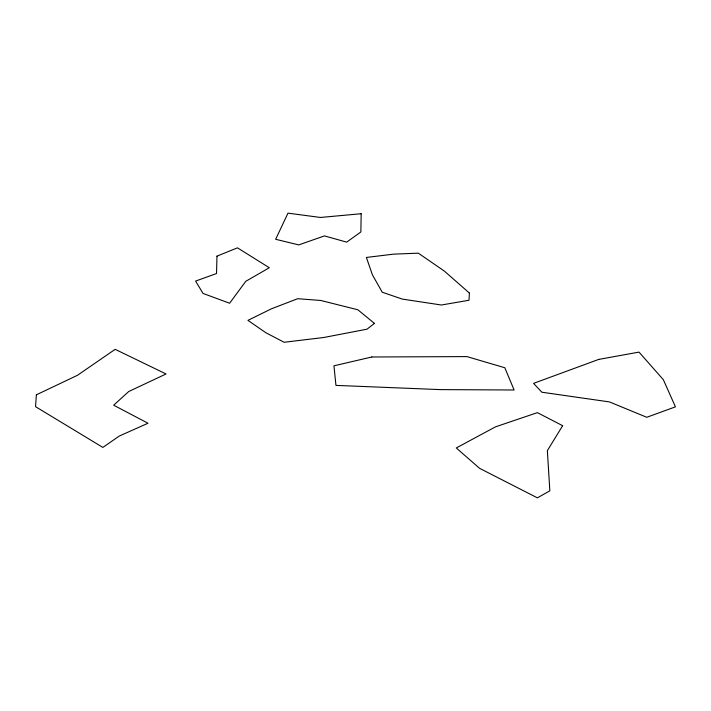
<?xml version="1.0" encoding="UTF-8"?>
<svg xmlns="http://www.w3.org/2000/svg" width="711" height="711" viewBox="0 0 711 711"><rect width="100%" height="100%" fill="white"/><g stroke="black" fill="none" stroke-linecap="round" stroke-linejoin="round"><path stroke-width="1.07" d="M361.17 213.727L360.868 231.964L346.684 242.14L324.483 235.901L298.744 244.904L275.664 239.287L287.982 213.149L320.439 217.459L361.17 213.727M216.971 256.147L216.535 273.522L195.596 281.076L203.008 293.421L229.617 303.242L245.757 281.334L269.309 267.727L237.465 247.837L216.971 256.147M469.384 293.048L469.002 300.246L441.407 305.01L402.293 299.091L382.242 292.221L372.475 274.961L366.378 257.444L393.645 254.138L418.299 253.16L444.357 271.095L469.384 293.048M36.368 394.818L35.55 406.665L102.855 447.423L119.27 436.047L147.995 423.249L113.671 405.19L128.744 391.512L166.054 373.968L115.164 349.332L77.499 375.275L36.368 394.818M562.65 425.693L547.354 450.641L549.843 490.821L537.383 497.851L479.543 468.3L456.275 447.957L495.496 426.849L537.383 412.647L562.65 425.693M374.43 323.389L367.018 329.175L323.834 337.485L284.142 342.275L265.816 332.704L247.935 320.368L271.486 308.778L297.66 298.709L320.777 300.469L357.855 309.783L374.43 323.389M598.715 359.411L533.57 383.371L541.853 392.223L609.434 401.911L646.761 417.277L675.45 406.852L663.345 379.692L639.002 352.105L598.715 359.411M371.844 356.984L333.948 365.818L335.947 385.389L440.322 389.61L514.115 390.001L504.81 367.738L466.914 356.602L371.844 356.984"/></g></svg>
